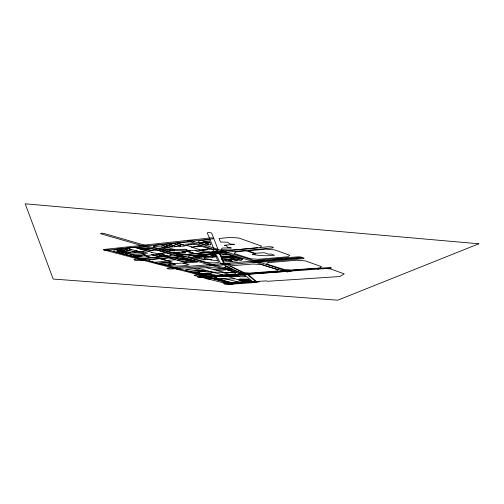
<?xml version="1.0" encoding="UTF-8"?>
<svg xmlns="http://www.w3.org/2000/svg" width="504" height="504" viewBox="0 0 504 504"><rect width="100%" height="100%" fill="white"/><g stroke="black" fill="none" stroke-linecap="round" stroke-linejoin="round"><path stroke-width="0.76" d="M139.621 246.475L139.52 247.874L141.454 248.264L139.255 247.905L139.362 246.506M139.602 247.899L139.709 246.5M205.367 259.667L199.597 258.086L193.687 258.854L199.231 260.215L205.67 259.598L204.977 259.409C209.305 259.119 213.551 260.814 217.98 260.448L218.522 262.508C211.812 263.416 204.939 262.559 198.582 260.272L199.231 260.215M153.833 246.406L153.682 247.212L177.622 254.035L185.069 254.596L213.898 251.88L213.469 250.016L191.766 243.319L182.908 242.556L153.701 245.524L153.833 246.406L166.61 247.376L180.23 246.223L179.771 246.053C195.294 246.903 168.771 241.391 183.198 244.787L182.794 244.843M161.349 246.979L164.978 248.201L168.916 247.911L174.346 249.53L185.869 249.266L187.457 250.135L169.804 250.652L174.554 250.86L174.176 250.746M222.894 274.856L208.183 271.183L198.576 271.927L199.376 272.192L197.259 272.387L193.089 272.387C206.464 277.528 220.809 274.888 234.694 274.012L236.061 272.746L235.475 272.595C219.706 265.91 202.797 267.404 186.241 269.237L185.529 270.472L192.66 272.425L205.241 271.404L201.902 270.509L189.466 271.536M260.165 247.514L261.551 246.078L239.009 238.09L230.75 237.321L219.057 238.531L220.538 242.027L227.588 242.241L230.366 244.106L234.473 244.301L224.456 245.272L226.51 245.738L227.701 247.445L231.235 247.987L222.472 247.999L220.947 249.606L232.804 250.148L268.216 246.777A3.289 0.662 2.3 0 1 272.771 247.143A3.289 0.662 2.3 0 1 271.82 248.025L224.885 252.296M214.49 272.614L205.279 270.264L196.938 270.604L197.379 270.894M256.416 282.505L254.18 282.057L233.163 283.33C217.407 284.527 241.384 283.809 240.427 283.531L256.656 282.429L247.464 274.579L243.955 273.874L243.029 274.107L244.182 274.579L253.506 282.29L255.975 282.555M253.128 261.135L258.59 260.159L277.918 258.495M257.752 262.023L262.345 261.179L281.27 259.579M167.095 246.664L162.742 245.561L168.676 247.199M174.346 259.327L174.819 259.239L169.186 257.884L149.486 259.56L149.102 260.82C162.08 265.098 175.543 267.756 189.164 264.852L182.215 263.012L173.219 263.781L167.933 262.452L158.527 263.283L172.292 262.042L160.203 258.684L166.61 260.436L175.613 259.705L173.042 258.98M175.323 244.301L180.873 245.939L173.193 243.615M164.978 248.201L159.478 248.806M193.769 258.665L188.332 257.267L189.164 255.944L208.246 254.274L213.841 255.956L215.567 255.654L217.608 260.278M125.187 249.367L126.958 249.707C124.841 249.19 111.623 247.918 114.087 251.559M170.528 258.269L172.324 258.546L171.681 258.596M123.858 252.409L124.236 252.517L121.155 252.58C129.988 252.958 139.11 250.16 147.729 253.147L130.479 254.703L133.51 254.709L133.125 254.627M135.305 247.603L151.994 252.34L150.998 252.517L154.911 252.977L156.398 253.638C161.198 253.09 165.64 256.87 170.528 255.938L171.221 254.47C155.812 249.19 139.715 245.064 123.461 248.869M141.126 248.314L144.352 248.781L148.951 248.27M150.841 248.774L142.651 249.757M156.568 255.982L158.054 256.252L151.918 254.917L144.579 255.686L151.565 257.544L167.706 256.127L162.704 254.797L164.115 254.69L162.055 254.52M184.338 262.143L192.559 261.481L190.191 261.576M170.598 246.21L170.919 246.173L166.522 245.133L172.62 246.828M117.533 251.817L120.746 251.591L115.794 252.013M120.475 251.496L123.178 251.345L126.347 252.151M174.447 245.769L170.762 244.768L176.551 246.418M209.985 252.151C198.217 247.558 185.491 252.523 173.256 252.781M208.889 259.547L209.771 259.484L204.227 258.243L204.611 258.029L203.969 257.771L216.178 256.675L211.655 257.065L210.987 256.763C205.714 255.811 200.082 258.124 194.834 256.908L199.597 258.086M227.984 260.02L229.276 259.869L227.241 259.157L221.81 259.484L223.259 261.986L223.732 262.08L238.014 260.757L232.999 259.478L225.534 260.133L227.153 260.133M130.341 252.536L119.183 249.316L124.923 250.853L119.568 251.149L120.847 251.452M128.148 250.179L129.755 250.494L125.924 250.129L128.01 250.142M137.164 248.113L139.142 248.27L138.052 248.371L140.692 249.108L142.657 248.737L142.216 248.617M240.137 258.376L226.315 254.003L219.385 253.462L220.091 254.848L220.777 254.961L221.514 258.098L228.312 257.802L232.319 258.911L240.137 258.376L242.537 259.151L241.214 260.48L240.465 260.536L237.289 259.466M142.04 253.745L145.448 254.665L130.87 256.013L119.114 252.895L121.445 252.655M125.71 253.764L129.15 253.588L123.341 253.991M174.346 249.53L162.679 249.782M159.006 255.093L162.049 255.749C160.612 254.885 144.175 253.203 155.314 255.648M177.509 260.291L188.087 259.258L197.537 262.08L182.99 263.183M135.085 258.168L104.07 249.971A1.953 0.359 4.7 0 1 104.063 249.461L189.825 240.175M166.906 251.005L170.27 250.803M201.688 256.322L202.513 256.227L199.168 255.9L203.685 256.882M139.255 247.905L137.819 247.357M183.966 245.183L194.393 244.119M221.023 251.137L215.025 251.798M228.318 254.633L220.777 254.961M225.049 252.277L218.988 252.932M193.234 256.051L194.84 256.385L192.005 255.698M230.649 260.82L228.488 260.31L231.254 260.247L231.594 260.354L229.673 260.536L232.306 261.349M119.965 250.797L117.067 250.268L121.313 251.131M181.383 261.337L189.554 260.663L185.812 260.77L186.152 260.851M189.832 240.175L210.357 237.957A2.155 0.454 3.2 0 1 213.375 238.203A2.155 0.454 3.2 0 1 212.972 238.814L106.848 250.186A1.953 0.359 4.7 0 1 104.082 249.971M147.628 250.942L155.768 250.135M199.767 257.223L195.873 256.208L198.595 256.561L197.757 256.631M242.279 259.075L234.675 259.673L228.4 259.56M182.278 259.85L176.526 258.672C180.306 259.781 184.42 257.153 188.087 259.258M176.677 253.783L185.699 252.743L182.694 251.868M213.211 251.931L134.845 259.459A2.892 0.504 4.1 0 0 134.732 260.165A2.892 0.504 4.1 0 0 138.802 260.474L143.968 259.982M162.918 253.216L158.981 253.625L165.81 252.939M190.159 257.695L195.628 257.135M140.918 251.565L146.822 250.879M210.193 249.02L200.731 249.927L191.211 247.105L201.096 246.116M146.992 256.328L146.122 256.416L149.134 256.895M170.459 264.883L168.556 264.947L175.575 264.436L173.219 263.781M128.829 253.462L143.678 252.006M138.953 255.219L133.642 255.547L134.058 255.679M130.87 256.013L133.856 256.775L142.078 255.988L139.602 255.244M169.186 257.884L175.228 257.317L185.081 258.338M154.747 262.269L168.538 260.959L170.491 261.507M192.339 261.418L194.475 261.204M222.296 260.524L225.691 260.19M208.246 254.274L214.679 253.783L215.567 255.654M143.905 259.988L217.117 253.071A3.119 0.598 3.1 0 0 216.764 252.069A3.119 0.598 3.1 0 0 212.108 252.227A3.119 0.598 3.1 0 0 215.718 253.115A8.744 1.688 3.2 0 0 218.686 252.964M209.173 259.295L211.012 259.239L211.378 260.033M144.352 248.781L142.468 248.957L144.207 249.461M145.089 255.824L136.748 256.505M221.193 251.124L257.689 247.773M127.581 255.106L130.864 254.81M156.523 254.4L160.259 254.066M151.565 257.544C145.681 258.243 139.589 258.502 133.856 256.775M189.359 260.612L191.759 260.404M210.218 264.613L167.945 268.078A2.74 0.46 3.7 0 0 167.731 268.714A2.74 0.46 3.7 0 0 171.587 268.991L213.791 265.583M225.616 263.447L253.745 261.059M229.125 264.442L257.141 262.099M277.95 258.489L297.303 256.882A3.119 0.592 1.9 0 1 301.594 257.216A3.119 0.592 1.9 0 1 300.535 257.998L281.238 259.579M205.393 255.944L206.319 255.868L203.736 255.585L207.44 256.542M162.162 264.26L171.952 263.46M215.977 275.341L211.623 274.195L202.432 274.856M210.804 255.043L214.282 255.024L211.648 255.301M213.759 272.626L198.362 273.798M239.11 276.576L227.26 276.444L225.975 276.072L238.72 275.152L244.188 275.581L245.675 276.715L240.225 276.765L235.273 275.411M135.11 250.457L139.564 251.704L129.156 248.944L130.971 249.316M210.338 264.6L225.723 263.441M165.942 265.262L168.802 265.01M213.671 265.589L229.024 264.449M316.77 268.443L243.041 274.044L245.738 274.441L291.627 271.001M317.86 269.111L318.629 269.054M213.652 269.596L222.554 268.947M316.777 268.443L328.602 267.58A1.865 0.328 1.6 0 1 331.147 267.775A1.865 0.328 1.6 0 1 330.429 268.204L248.296 274.157L248.919 275.19L256.36 281.452L266.232 280.898L267.574 281.282L339.791 276.545L344.245 273.911L330.523 268.916L326.132 268.569M244.547 282.41L242.147 281.755L232.76 282.385L237.006 282.857L251.559 281.957L248.189 279.096L239.633 279.002L240.566 279.726L248.831 279.802M200.976 276.532L198.614 276.696A2.589 0.416 3.3 0 0 198.173 277.25A2.589 0.416 3.3 0 0 201.795 277.528L204.158 277.364M206.445 267.681L216.978 270.478L225.761 269.886M236.981 257.387C231.462 258.81 226.624 256.007 221.237 256.385M231.431 284.199L228.073 284.376A2.476 0.378 3 0 1 224.639 284.105A2.476 0.378 3 0 1 225.294 283.613L228.665 283.431A2.482 0.378 2.9 0 1 232.054 283.689A2.482 0.378 2.9 0 1 231.582 284.187A2.482 0.378 2.9 0 1 228.154 283.966L223.795 282.958M234.769 256.681L221.47 257.223M225.641 256.227L232.382 255.975M254.35 261.028L262.615 260.757L299.307 257.601A3.106 0.586 1.9 0 1 303.597 257.916A3.106 0.586 1.9 0 1 302.639 258.697L265.791 261.822L256.536 262.13M238.279 281.988L224.318 278.536L219.026 278.869L214.364 277.742L216.682 277.313L214.893 276.853L226.466 276.425L229.616 276.929L244.661 281.963L251.452 281.774M209.973 242.644L199.382 242.871L198.154 242.481L199.193 240.754L208.801 239.734L210.874 244.881L205.128 244.673L199.382 242.871M249.757 280.451L240.414 280.507L238.556 279.726L240.566 279.726M241.29 280.81L250.167 280.747M213.633 254.287L215.095 254.337L212.272 253.909M242.185 281.119L250.545 281.125M229.622 274.365L222.333 272.406L235.475 272.595L212.82 272.16M234.675 278.813L218.597 279.122L230.593 282.366L234.278 282.763M182.807 258.552L180.325 258.659L181.031 258.722M185.957 269.571L197.152 270.421M176.167 258.338L177.024 258.092L173.086 257.5L177.055 258.615M178.907 256.177L237.082 272.595C238.052 274.384 254.186 274.674 242.323 273.968L200.983 276.929L203.559 277.213L246.399 274.302L226.176 264.165M223.864 282.971L194.859 275.619A2.621 0.422 3.3 0 1 195.281 275.045A2.621 0.422 3.3 0 1 198.96 275.323L227.531 282.637M193.769 246.853L199.004 246.551L198.482 246.38M227.594 282.649L231.953 283.664M140.679 259.623L169.665 267.164C174.844 269.048 189.561 271.505 172.305 266.937L143.212 259.327M146.696 248.522L145.328 248.674M205.575 273.25L208.921 273.496L211.226 274.233L204.296 274.724M254.016 261.74L221.571 251.893M186.354 250.148L190.827 250.91L184.111 251.54L184.59 251.691M256.882 261.418L224.519 251.528M146.078 249.272L149.026 249.562L147.502 249.121M140.597 259.604L135.097 258.174M143.293 259.346L106.829 249.675A1.953 0.359 4.7 0 0 104.063 249.461M216.978 270.478L224.368 272.431M157.72 256.297L159.56 256.782M135.211 252.05L129.49 250.526M178.101 256.032L101.203 233.906A2.167 0.441 4.9 0 1 101.304 233.289A2.167 0.441 4.9 0 1 104.366 233.56L180.923 255.73A1.909 0.353 3.6 0 1 180.218 256.252A1.909 0.353 3.6 0 1 177.61 255.774A1.909 0.353 3.6 0 1 180.117 255.585L183.015 256L246.437 274.252L243.13 274.189L222.73 264.203M151.049 250.576L149.808 250.249L152.246 250.475M164.392 244.409L166.918 245.095M181.957 251.943L185.138 252.806M175.449 259.73L186.915 262.836M224.431 259.321L225.685 259.516L225.131 259.302M127.733 248.415L129.522 248.913M169.697 249.448L170.094 249.801L165.722 249.637M161.538 255.793L164.014 256.486M229.988 275.789L232.653 276.532M228.344 275.921L230.328 276.469M198.16 268.279L205.279 270.264M207.673 273.092L211.623 274.195M115.567 249.726L117.407 250.242M206.331 249.398L205.764 249.241L207.806 249.253M185.554 259.554L182.561 259.831M194.387 268.607L199.981 270.194M194.008 255.522L196.289 256.183M179.418 252.195L175.505 252.403L175.839 252.51M194.506 256.416L195.773 256.782M126.542 249.751L127.405 250.003M204.75 249.556L202.205 249.808L203.162 250.123M191.948 247.029L185.529 245.045M195.999 255.358L201.638 257.046M228.218 260.089L228.841 260.272M199.754 254.999L205.506 256.731M213.841 255.956L214.528 256.164L212.272 256.353L212.688 256.964M203.616 254.646L209.544 256.334M187.954 244.774L191.741 244.635L191.23 244.453M199.672 250.305L206.634 252.435M195.256 250.652L202.343 252.851M221.439 251.855L187.816 240.912M160.555 244.768L162.962 245.524M224.652 251.565L191.274 240.622M233.906 258.747L230.662 257.714L234.631 257.576M201.569 242.833L201.153 242.695L201.405 242.348L202.973 242.481L202.123 242.191L202.973 242.103L205.153 242.644L205.991 242.55L204.63 242.109L207.371 242.222L206.086 241.403L207.402 241.271L208.473 241.63L208.889 242.663M232.319 258.911L233.698 259.352M232.609 275.587L235.633 276.576M177.421 243.174L179.418 243.829M253.852 261.689L258.924 263.321C278.309 270.522 311.831 278.605 262.017 263.069L257.046 261.469M168.884 244.049L170.944 244.749M221.218 263.674L222.875 264.266M226.038 264.102L224.393 263.504A1.833 0.328 3 0 0 221.325 263.321A1.833 0.328 3 0 0 222.428 263.888A1.833 0.328 3 0 0 224.595 263.611L223.933 263.025L218.975 252.428A1.978 0.378 3.1 0 0 216.796 251.981A1.978 0.378 3.1 0 0 215.051 252.309L220.273 262.899L221.017 263.567M222.459 259.402L221.854 259.157L222.207 259.132L221.514 258.098L226.252 257.84L225.811 257.059M244.661 281.963L245.461 282.347M225.918 254.747L223.524 254.419L222.907 254.684L223.209 254.848M174.195 264.146L174.781 264.518M213.841 254.344L214.017 254.785M212.612 252.025A8.637 1.651 3.1 0 1 215.328 251.773M252.907 281.698C258.369 283.191 263.957 280.602 252.907 281.698M234.486 283.689L231.538 283.689L205.796 276.507L208.751 276.538L234.486 283.689M235.563 251.931L234.139 253.506L250.608 258.741L258.035 259.295L287.797 256.763L289.838 255.295L274.617 249.889L265.551 249.127L248.182 250.847L255.049 253.241L264.216 252.706L268.525 254.155L271.177 254.066L274.529 255.251C267 256.089 259.541 255.824 252.17 254.344L255.811 253.94L246.311 250.847L235.563 251.931M225.836 266.396L224.507 267.574L232.357 269.659L225.836 266.396M268.015 262.66L266.459 263.995L284.023 269.432L291.375 270.012L319.593 268.034L321.571 266.673L305.462 260.908L296.73 260.203L268.015 262.66M224.23 282.637C223.014 283.311 240.805 284.59 232.01 283.261L224.23 282.637M278.101 269.873L276.463 271.102L249.562 273.092L243.797 272.563L229.988 265.86L252.989 264.033L261.337 264.562L278.101 269.873M176.746 268.821L176.652 269.035A5.613 0.945 3.5 0 0 177.969 269.407L206.142 276.721L209.066 276.753L205.802 276.501L209.072 276.746L180.602 269.186A5.582 0.932 3.6 0 0 179.078 268.827L176.746 268.821M180.999 269.426L177.553 269.168L180.999 269.426M173.338 267.863C174.945 269.369 179.254 267.681 173.338 267.863M478.8 243.785L337.756 300.195L53.172 279.052L25.2 203.805L478.8 243.785M201.965 273.804L199.729 274.163L207.018 273.615L201.965 273.804M204.58 241.34L203.326 241.473L205.544 241.655L204.58 241.34M206.149 243.199L204.996 243.312L206.785 243.646L206.59 243.212L206.98 243.224L206.835 242.865L205.997 242.884L206.149 243.199M207.837 273.987L201.083 274.529L210.212 273.855L207.837 273.987M208.725 243.974L207.201 243.917L208.725 243.974M204.221 255.528L201.613 254.803L204.221 255.528M188.943 251.843L187.362 251.427L194.664 253.55L188.943 251.843M199.981 255.793L197.839 255.163L199.981 255.793M209.519 238.31L207.283 233.031A2.224 0.479 3.3 0 1 209.292 232.615A2.224 0.479 3.3 0 1 211.712 233.182L218.062 249.524A2.016 0.397 3.1 0 1 216.216 249.845A2.016 0.397 3.1 0 1 214.055 249.373L209.519 238.31M188.307 241.044A2.111 0.435 3.6 0 0 191.64 240.937A2.111 0.435 3.6 0 0 188.685 240.32A2.111 0.435 3.6 0 0 188.307 241.044M221.792 251.943A1.991 0.384 3 0 0 225.004 251.868A1.991 0.384 3 0 0 222.333 251.313A1.991 0.384 3 0 0 221.792 251.943M224.356 283.059A2.501 0.384 3 0 0 228.186 282.946A2.501 0.384 3 0 0 224.538 282.404A2.501 0.384 3 0 0 224.356 283.059M223.159 264.348A1.827 0.328 3 0 0 226.214 264.361A1.827 0.328 3 0 0 223.99 263.844A1.827 0.328 3 0 0 223.159 264.348M221.231 252.113A3.137 0.611 3 0 0 226.164 251.924A3.137 0.611 3 0 0 221.735 251.087A3.137 0.611 3 0 0 221.231 252.113M177.792 256.234A3.011 0.554 3.6 0 0 182.505 256.108A3.011 0.554 3.6 0 0 178.233 255.295A3.011 0.554 3.6 0 0 177.792 256.234M140.452 259.812A2.904 0.51 4.1 0 0 144.843 259.686A2.904 0.51 4.1 0 0 140.528 258.93A2.904 0.51 4.1 0 0 140.452 259.812M173.225 268.374A2.753 0.466 3.6 0 0 177.591 268.317A2.753 0.466 3.6 0 0 173.767 267.605A2.753 0.466 3.6 0 0 173.225 268.374M210.319 265.413A2.854 0.504 3.2 0 0 214.836 265.306A2.854 0.504 3.2 0 0 210.867 264.575A2.854 0.504 3.2 0 0 210.319 265.413M216.147 253.569A1.966 0.378 3.1 0 0 219.448 253.588A1.966 0.378 3.1 0 0 217.111 252.995A1.966 0.378 3.1 0 0 216.147 253.569M214.899 252.699A3.119 0.598 3.1 0 0 220.053 252.655A3.119 0.598 3.1 0 0 216.084 251.748A3.119 0.598 3.1 0 0 214.899 252.699M210.911 265.293A1.808 0.315 3.2 0 0 213.797 265.236A1.808 0.315 3.2 0 0 211.321 264.764A1.808 0.315 3.2 0 0 210.911 265.293M201.002 277.194A2.596 0.416 3.2 0 0 205.141 277.143A2.596 0.416 3.2 0 0 201.569 276.507A2.596 0.416 3.2 0 0 201.002 277.194M206.987 278.756A2.57 0.41 3.2 0 0 211.1 278.718A2.57 0.41 3.2 0 0 207.604 278.095A2.57 0.41 3.2 0 0 206.987 278.756M254.375 261.815A1.884 0.347 2.6 0 0 257.323 261.689A1.884 0.347 2.6 0 0 254.64 261.236A1.884 0.347 2.6 0 0 254.375 261.815M225.508 264.247A2.892 0.517 2.9 0 0 230.221 264.178A2.892 0.517 2.9 0 0 226.409 263.409A2.892 0.517 2.9 0 0 225.508 264.247M253.525 261.91A2.974 0.542 2.6 0 0 258.369 261.803A2.974 0.542 2.6 0 0 254.451 261.022A2.974 0.542 2.6 0 0 253.525 261.91M140.956 259.68A1.84 0.328 4.1 0 0 143.779 259.617A1.84 0.328 4.1 0 0 141.088 259.132A1.84 0.328 4.1 0 0 140.956 259.68M277.559 259.384A3.055 0.573 2.2 0 0 282.587 259.264A3.055 0.573 2.2 0 0 278.655 258.457A3.055 0.573 2.2 0 0 277.559 259.384"/></g></svg>
